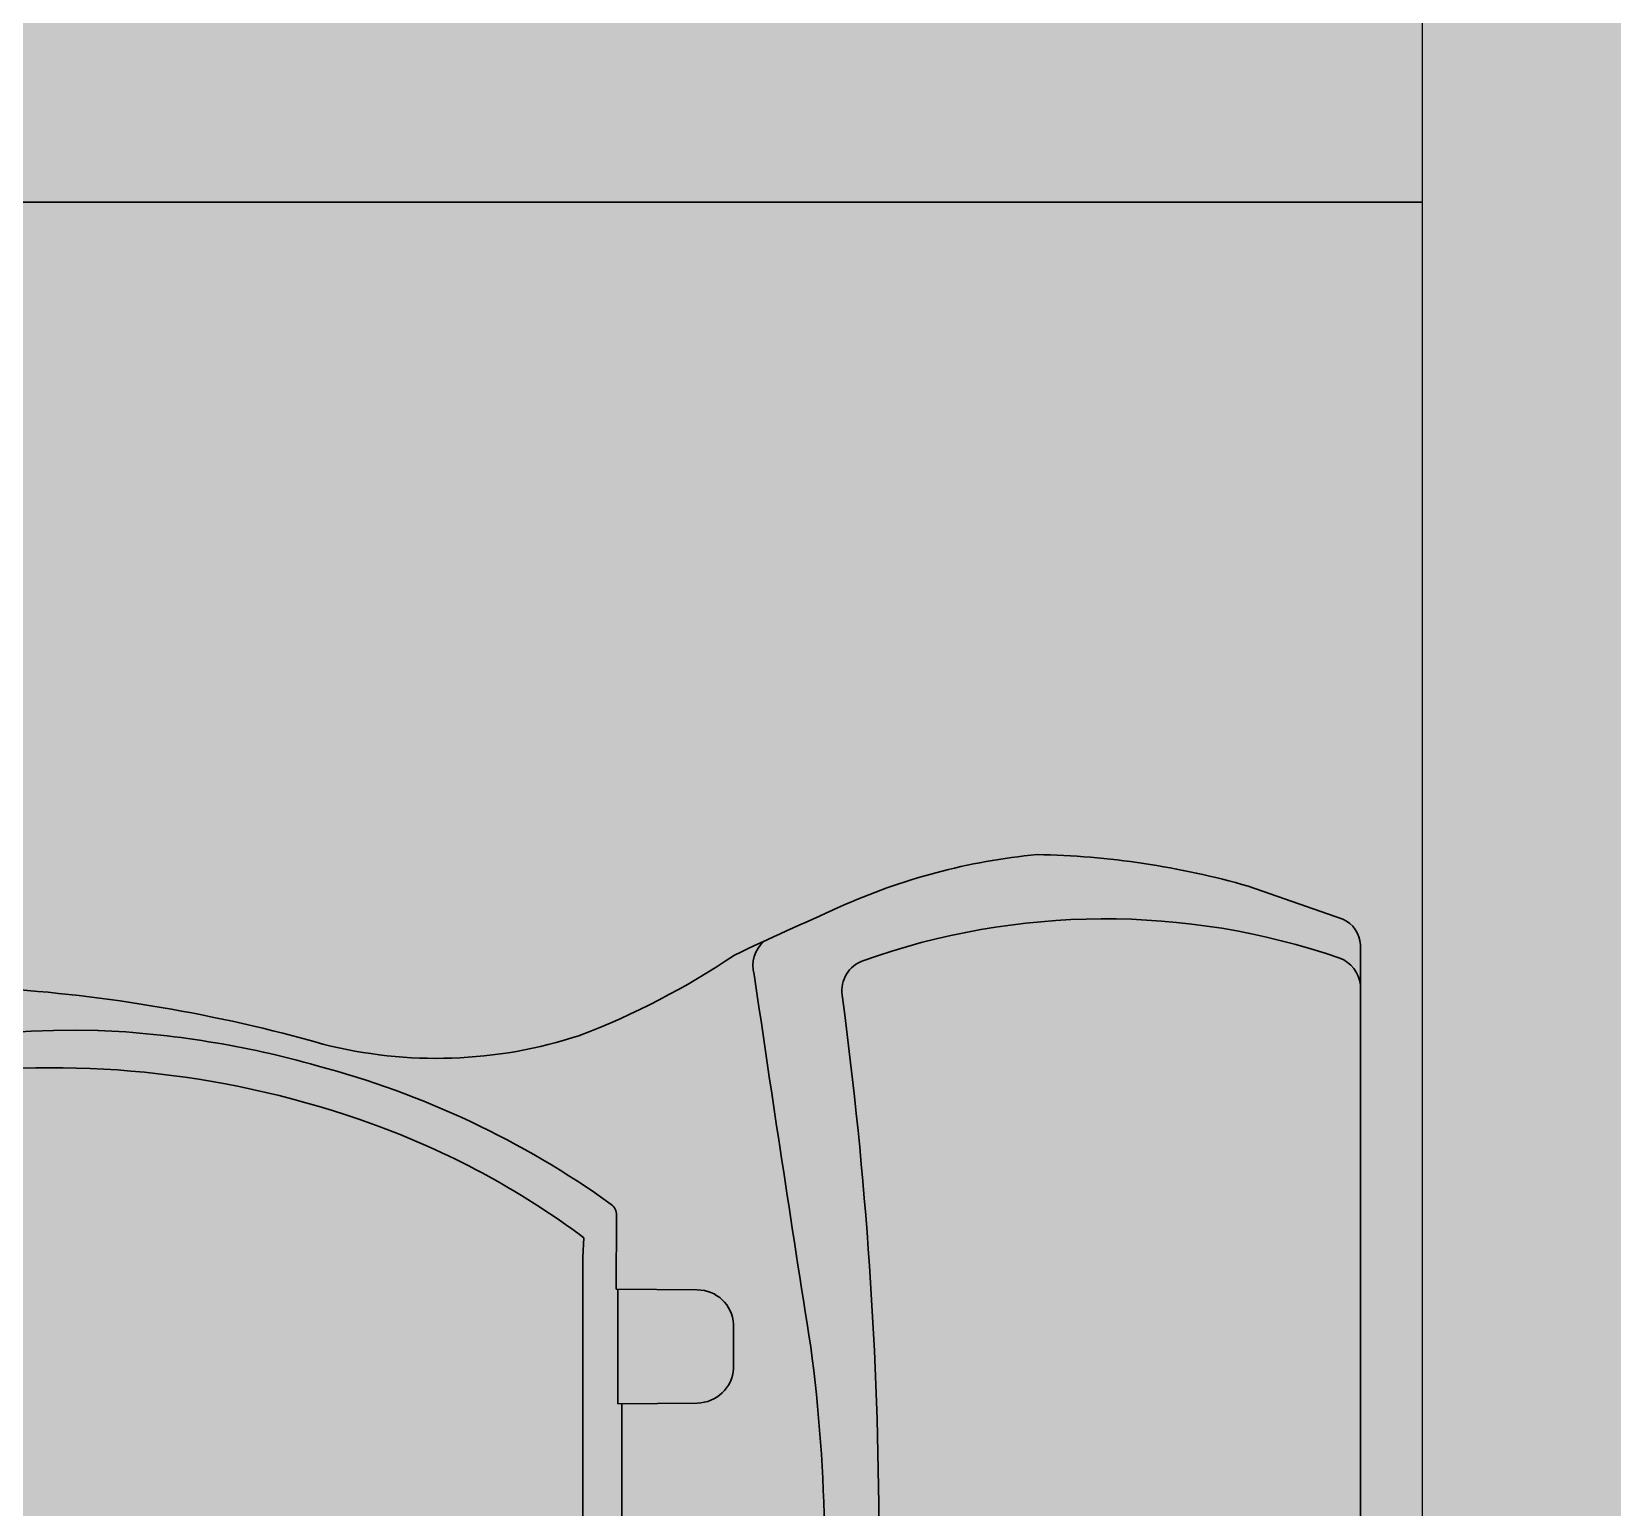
# Model space of a CAD drawing. Header units: metres. Extents: x 587 to 1372, y 780 to 1385.
# Drawn here: x 1346.639 to 1347.179, y 896.805 to 897.309 of the extents above; entities that cross this region are included whole.
import ezdxf

# ---------------------------------------------------------------- set-up
doc = ezdxf.new("R2010")
doc.units = ezdxf.units.M
doc.layers.get('DEFPOINTS').update_dxf_attribs({"lineweight": 5})
doc.layers.add('A-BATHROOMS', color=64, linetype='Continuous', lineweight=30)
doc.layers.add('A-WALLS', color=1, linetype='Continuous', lineweight=25)
doc.layers.add('SP_BUILDINGS_NEW_HATCH', color=9, linetype='Continuous', lineweight=13, true_color=0x808080, transparency=0.5)
doc.styles.get("Standard").update_dxf_attribs({"font": 'arial.ttf'})

# ---------------------------------------------------------------- blocks, each defined once
blk = doc.blocks.new('Kohler Gabrielle 3615pln')
for p, q in [((-8.068, -0.75), (8.068, -0.75)), ((8.864, -2.275), (8.417, -0.989)), ((2.304, -9.275), (2.906, -9.275)), ((1.826, -10.849), (1.835, -9.768)), ((3.375, -9.768), (3.385, -10.869)), ((-1.826, -10.794), (1.826, -10.794)), ((1.826, -10.849), (3.384, -10.849)), ((3.385, -10.869), (4.39, -10.866)), ((-3.821, -11.326), (3.821, -11.322)), ((4.083, -11.309), (3.821, -11.322))]:
    blk.add_line(p, q)
for centre, radius, start, end in [((7.469, -1.198), 0.451, 21.8198, 82.838), ((8.045, -1.158), 0.409, 24.4638, 86.7695), ((-1.378, -4.222), 9.799, 340.3626, 19.0072), ((-1.917, -5.358), 11.214, 1.0798, 15.9546), ((0.885, -4.356), 8.446, 335.6365, 354.6329), ((-0.107, -63.536), 56.239, 82.3466, 89.891), ((7.442, -7.366), 0.436, 262.1722, 340.0829), ((-153.492, 65.535), 177.908, 335.13837, 335.64217), ((-0.274, -29.804), 21.77, 82.4115, 89.2801), ((72.308, 433.654), 447.343, 261.03543, 261.69145), ((7.784, -8.578), 0.433, 254.0318, 320.0348), ((2.332, -9.771), 0.497, 93.2477, 179.5896), ((2.88, -9.769), 0.495, 0.2034, 86.9593), ((16.438, -15.017), 10.273, 145.9371, 159.1857), ((4.39, -11.054), 0.188, 38.3459, 90.0465), ((-5.351, -18.042), 12.176, 14.7757, 35.6992), ((-4.802, -17.94), 11.087, 19.7677, 36.7342), ((12.742, -13.313), 6.219, 161.757, 194.3739), ((-6.398, -18.545), 12.794, 326.6181, 19.8991), ((-6.107, -18.49), 13.024, 2.5276, 15.834), ((-13.739, -20.641), 21.259, 3.623, 15.7872), ((-6.936, -18.189), 13.843, 321.3683, 1.1308)]:
    blk.add_arc(centre, radius, start, end)
at = {"layer": 'DEFPOINTS'}
for tag, p in [('MODELNUMBER', (-0.003, 0.005)), ('TRADENAME', (-0.003, 0.004)), ('PRODUCT', (-0.003, 0.002)), ('MATERIAL', (-0.003, 0.001))]:
    blk.add_attdef(tag, p, '', height=0.001, dxfattribs=at)

msp = doc.modelspace()

# ---------------------------------------------------------------- hatches: boundary and pattern name
at = {"layer": 'SP_BUILDINGS_NEW_HATCH', "transparency": 33554495}
h = msp.add_hatch(color=256, dxfattribs=at)
h.dxf.hatch_style = 2
h.paths.add_polyline_path([(1343.89195, 898.30095), (1356.21695, 898.30095), (1356.21695, 875.47616), (1343.89195, 875.47616)])

# ---------------------------------------------------------------- linework, layer by layer
at = {"layer": 'A-BATHROOMS'}
msp.add_line((1347.11445, 897.25095), (1345.61445, 897.25095), dxfattribs=at)
at = {"layer": 'A-WALLS'}
msp.add_line((1347.11445, 898.15095), (1347.11445, 896.35095), dxfattribs=at)

# ---------------------------------------------------------------- block references
at = {"layer": 'A-BATHROOMS', "xscale": -0.025146, "yscale": 0.025146, "zscale": 0.025146, "rotation": 270}
msp.add_blockref('Kohler Gabrielle 3615pln', (1347.11216, 896.79406), dxfattribs=at)

doc.saveas('drawing.dxf')
